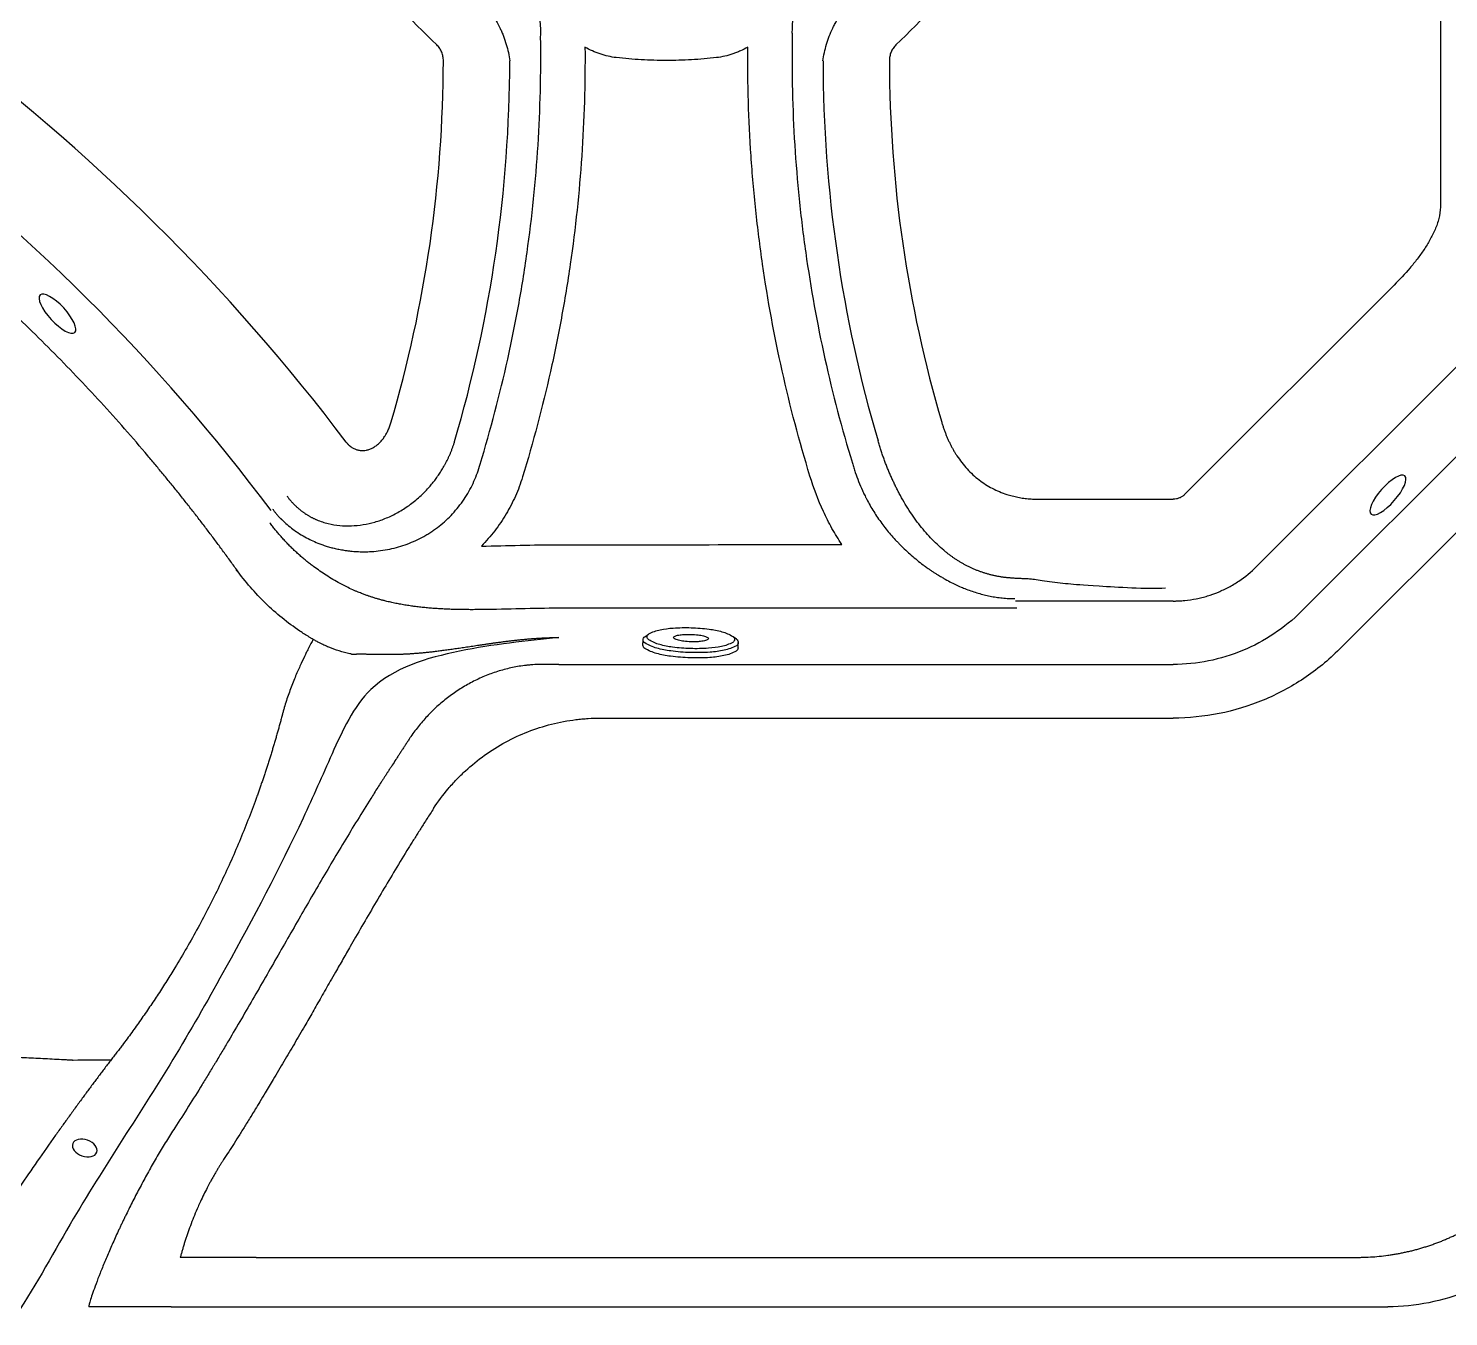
# Model space of a CAD drawing. Extents: x 528 to 612, y 788 to 934.
# Drawn here: x 557.69 to 585.48, y 815.98 to 841.19 of the extents above; entities that cross this region are included whole.
import ezdxf

# ---------------------------------------------------------------- set-up
doc = ezdxf.new("R2010")
doc.units = 0
doc.header["$MEASUREMENT"] = 0
for name, color, linetype in [('1', 4, 'Continuous'), ('JET', 3, 'Continuous'), ('LIGHT', 1, 'Continuous')]:
    doc.layers.add(name, color=color, linetype=linetype)

# ---------------------------------------------------------------- blocks, each defined once
blk = doc.blocks.new('MINI')
at = {"layer": '1', "color": 3}
for p, q in [((0.223, 0.931), (0.327, 0.931)), ((0.391, 0.895), (0.44, 0.828)), ((0.391, 0.895), (0.391, 0.895)), ((0.386, -0.902), (0.441, -0.828)), ((0.223, -0.932), (0.327, -0.932)), ((0.327, -0.932), (0.327, -0.932))]:
    blk.add_line(p, q, dxfattribs=at)
for points in [[(0.223, 0.931, 0.267867), (0.159, 0.895, 0.072378), (0.065, 0.659, 0.034036), (0.019, 0.384, 0.024706), (0, 0, 0.024706), (0.019, -0.384, 0.034036), (0.065, -0.659, 0.072378), (0.159, -0.895, 0.267867), (0.223, -0.932, 0.267867)], [(0.391, 0.895, 0.267867), (0.327, 0.931, 0.267867), (0.264, 0.895, 0.072378), (0.17, 0.659, 0.034036), (0.123, 0.384, 0.024706), (0.104, 0, 0.024706), (0.123, -0.384, 0.034036), (0.17, -0.659, 0.072378), (0.264, -0.895, 0.267867), (0.327, -0.932, 0.267867)], [(0.327, -0.932, 0.238458), (0.386, -0.902, 0.072378)]]:
    blk.add_lwpolyline(points, format="xyb", dxfattribs=at)
for points in [[(0.386, -0.855, 0.267867), (0.445, -0.822, 0.072378), (0.531, -0.605, 0.034036), (0.574, -0.352, 0.024706), (0.591, 0, 0.024706), (0.574, 0.352, 0.034036), (0.531, 0.605, 0.072378), (0.445, 0.822, 0.267867), (0.386, 0.855, 0.267867), (0.328, 0.822, 0.072378), (0.242, 0.605, 0.034036), (0.199, 0.352, 0.024706), (0.182, 0, 0.024706), (0.199, -0.352, 0.034036), (0.242, -0.605, 0.072378), (0.328, -0.822, 0.267867)], [(0.388, 0.343, 0.280852), (0.368, 0.331, 0.066452), (0.337, 0.244, 0.030521), (0.321, 0.143, 0.022038), (0.315, 0.003, 0.022038), (0.321, -0.137, 0.030521), (0.337, -0.238, 0.066452), (0.368, -0.325, 0.280852), (0.388, -0.337, 0.280852), (0.408, -0.325, 0.066452), (0.439, -0.238, 0.030521), (0.454, -0.137, 0.022038), (0.46, 0.003, 0.022038), (0.454, 0.143, 0.030521), (0.439, 0.244, 0.066452), (0.408, 0.331, 0.280852)]]:
    blk.add_lwpolyline(points, format="xyb", close=True, dxfattribs=at)
blk = doc.blocks.new('2018 FLASH')
at = {"layer": '1', "linetype": 'Continuous', "lineweight": 25}
for p, q in [((52.349, 27.153), (56.449, 31.252)), ((57.857, 29.843), (53.758, 25.744)), ((54.635, 24.867), (58.734, 28.966)), ((55.377, 24.124), (58.988, 27.735)), ((49.492, 27.06), (52.125, 27.06)), ((52.125, 25.067), (49.039, 25.067)), ((46.85, 24.926), (45.643, 24.926)), ((40.105, 23.827), (52.125, 23.827)), ((40.922, 22.777), (52.125, 22.777)), ((34.187, 12.223), (32.7, 12.223)), ((32.16, 11.257), (30.91, 11.257)), ((32.521, 11.257), (32.16, 11.257)), ((32.521, 11.257), (34.187, 11.257)), ((34.187, 11.257), (56.327, 11.257))]:
    blk.add_line(p, q, dxfattribs=at)
for centre, radius, start, end in [((4.203, 4.203), 39.779, 37.0599, 53.4853), ((12.589, 35.685), 25.258, 343.6027, 359.8945), ((12.589, 35.685), 26.557, 343.6027, 359.8945), ((71.831, 35.685), 26.557, 180.1055, 196.3705), ((71.831, 35.685), 25.258, 180.1055, 196.3705), ((4.203, 4.203), 37.799, 36.7869, 53.4853)]:
    blk.add_arc(centre, radius, start, end, dxfattribs=at)
for points, knots in [([(57.341, 46.588), (57.344, 46.444), (57.347, 46.3), (57.349, 46.084), (57.35, 46.013), (57.35, 45.869), (57.35, 45.797), (57.35, 45.437), (57.35, 45.149), (57.35, 44.286), (57.351, 42.56), (57.352, 38.532), (57.352, 35.079), (57.352, 32.777)], [0, 0, 0, 0, 0.03125, 0.03125, 0.046875, 0.046875, 0.0625, 0.0625, 0.125, 0.125, 0.25, 0.5, 1, 1, 1, 1]), ([(37.72, 35.949), (37.205, 36.447), (36.708, 36.963), (35.75, 38.029), (35.29, 38.579), (34.85, 39.144)], [0, 0, 0, 0, 0.5, 0.5, 1, 1, 1, 1]), ([(49.57, 39.144), (49.13, 38.579), (48.67, 38.029), (47.712, 36.963), (47.215, 36.447), (46.7, 35.949)], [0, 0, 0, 0, 0.5, 0.5, 1, 1, 1, 1]), ([(39.749, 36.106), (39.756, 36.222), (39.752, 36.336), (39.731, 36.506), (39.72, 36.562), (39.701, 36.646), (39.693, 36.674), (39.677, 36.729), (39.668, 36.757), (39.638, 36.84), (39.615, 36.893), (39.562, 36.998), (39.533, 37.048), (39.437, 37.192), (39.362, 37.279), (39.275, 37.357)], [0, 0, 0, 0, 0.25, 0.25, 0.375, 0.375, 0.4375, 0.4375, 0.5, 0.5, 0.625, 0.625, 0.75, 0.75, 1, 1, 1, 1]), ([(45.145, 37.357), (45.123, 37.338), (45.102, 37.318), (45.062, 37.276), (45.042, 37.255), (44.986, 37.19), (44.951, 37.144), (44.887, 37.049), (44.858, 36.999), (44.806, 36.894), (44.783, 36.841), (44.723, 36.676), (44.697, 36.565), (44.675, 36.394), (44.67, 36.337), (44.668, 36.251), (44.667, 36.222), (44.668, 36.164), (44.669, 36.135), (44.671, 36.106)], [0, 0, 0, 0, 0.0625, 0.0625, 0.125, 0.125, 0.25, 0.25, 0.375, 0.375, 0.5, 0.5, 0.75, 0.75, 0.875, 0.875, 0.9375, 0.9375, 1, 1, 1, 1]), ([(38.574, 36.832), (38.614, 36.79), (38.651, 36.747), (38.722, 36.659), (38.756, 36.614), (38.851, 36.475), (38.908, 36.377), (38.969, 36.249), (38.981, 36.223), (39.003, 36.171), (39.013, 36.145), (39.044, 36.067), (39.061, 36.014), (39.109, 35.855), (39.132, 35.746), (39.146, 35.636)], [0, 0, 0, 0, 0.125, 0.125, 0.25, 0.25, 0.5, 0.5, 0.5625, 0.5625, 0.625, 0.625, 0.75, 0.75, 1, 1, 1, 1]), ([(45.274, 35.636), (45.281, 35.691), (45.29, 35.746), (45.314, 35.855), (45.327, 35.909), (45.375, 36.07), (45.415, 36.174), (45.476, 36.301), (45.489, 36.326), (45.515, 36.376), (45.529, 36.401), (45.571, 36.475), (45.601, 36.522), (45.697, 36.661), (45.768, 36.749), (45.846, 36.832)], [0, 0, 0, 0, 0.125, 0.125, 0.25, 0.25, 0.5, 0.5, 0.5625, 0.5625, 0.625, 0.625, 0.75, 0.75, 1, 1, 1, 1]), ([(37.847, 35.638), (37.847, 35.667), (37.844, 35.696), (37.834, 35.752), (37.826, 35.78), (37.805, 35.833), (37.791, 35.859), (37.767, 35.894), (37.759, 35.906), (37.74, 35.928), (37.73, 35.939), (37.72, 35.949)], [0, 0, 0, 0, 0.25, 0.25, 0.5, 0.5, 0.75, 0.75, 0.875, 0.875, 1, 1, 1, 1]), ([(38.566, 27.748), (38.772, 28.425), (38.952, 29.109), (39.182, 30.144), (39.252, 30.491), (39.379, 31.187), (39.435, 31.536), (39.583, 32.585), (39.655, 33.286), (39.743, 34.693), (39.76, 35.398), (39.749, 36.106)], [0, 0, 0, 0, 0.25, 0.25, 0.375, 0.375, 0.5, 0.5, 0.75, 0.75, 1, 1, 1, 1]), ([(40.617, 35.908), (40.623, 35.195), (40.602, 34.485), (40.506, 33.069), (40.431, 32.363), (40.304, 31.484), (40.276, 31.308), (40.219, 30.957), (40.188, 30.781), (40.091, 30.256), (40.02, 29.907), (39.787, 28.865), (39.605, 28.177), (39.396, 27.495)], [0, 0, 0, 0, 0.25, 0.25, 0.5, 0.5, 0.5625, 0.5625, 0.625, 0.625, 0.75, 0.75, 1, 1, 1, 1]), ([(41.23, 35.702), (41.121, 35.714), (41.016, 35.739), (40.863, 35.791), (40.812, 35.811), (40.713, 35.855), (40.665, 35.88), (40.617, 35.908)], [0, 0, 0, 0, 0.5, 0.5, 0.75, 0.75, 1, 1, 1, 1]), ([(43.803, 35.908), (43.756, 35.881), (43.708, 35.856), (43.634, 35.822), (43.609, 35.812), (43.558, 35.792), (43.533, 35.782), (43.405, 35.739), (43.299, 35.715), (43.191, 35.702)], [0, 0, 0, 0, 0.25, 0.25, 0.375, 0.375, 0.5, 0.5, 1, 1, 1, 1]), ([(45.019, 27.514), (44.811, 28.194), (44.63, 28.88), (44.321, 30.262), (44.193, 30.958), (44.041, 32.011), (43.996, 32.363), (43.94, 32.893), (43.923, 33.07), (43.892, 33.424), (43.878, 33.601), (43.818, 34.487), (43.797, 35.197), (43.803, 35.908)], [0, 0, 0, 0, 0.25, 0.25, 0.5, 0.5, 0.625, 0.625, 0.6875, 0.6875, 0.75, 0.75, 1, 1, 1, 1]), ([(44.671, 36.106), (44.66, 35.4), (44.677, 34.695), (44.743, 33.639), (44.772, 33.287), (44.843, 32.585), (44.886, 32.235), (45.034, 31.188), (45.159, 30.497), (45.463, 29.123), (45.642, 28.442), (45.848, 27.766)], [0, 0, 0, 0, 0.25, 0.25, 0.375, 0.375, 0.5, 0.5, 0.75, 0.75, 1, 1, 1, 1]), ([(46.7, 35.949), (46.679, 35.929), (46.661, 35.907), (46.637, 35.871), (46.63, 35.859), (46.616, 35.833), (46.61, 35.82), (46.594, 35.78), (46.586, 35.753), (46.578, 35.71), (46.576, 35.696), (46.574, 35.667), (46.573, 35.653), (46.573, 35.638)], [0, 0, 0, 0, 0.25, 0.25, 0.375, 0.375, 0.5, 0.5, 0.75, 0.75, 0.875, 0.875, 1, 1, 1, 1]), ([(43.191, 35.702), (43.028, 35.683), (42.865, 35.669), (42.538, 35.65), (42.374, 35.645), (42.047, 35.645), (41.883, 35.65), (41.556, 35.669), (41.393, 35.683), (41.23, 35.702)], [0, 0, 0, 0, 0.25, 0.25, 0.5, 0.5, 0.75, 0.75, 1, 1, 1, 1]), ([(33.803, 25.68), (33.78, 25.711), (33.735, 25.774), (33.667, 25.869), (33.598, 25.963), (33.529, 26.057), (33.459, 26.151), (33.389, 26.245), (33.319, 26.339), (33.248, 26.432), (33.177, 26.526), (33.106, 26.619), (33.034, 26.712), (32.962, 26.805), (32.89, 26.898), (32.817, 26.991), (32.743, 27.083), (32.67, 27.176), (32.596, 27.268), (32.521, 27.36), (32.446, 27.452), (32.371, 27.543), (32.296, 27.635), (32.22, 27.726), (32.143, 27.817), (31.943, 28.056), (31.613, 28.438), (31.146, 28.958), (30.667, 29.471), (30.177, 29.974), (29.678, 30.468), (29.171, 30.949), (28.656, 31.42), (28.132, 31.88), (27.598, 32.33), (27.174, 32.672), (26.868, 32.914), (26.682, 33.058), (26.496, 33.2), (26.31, 33.341), (26.123, 33.481), (25.997, 33.573), (25.934, 33.619)], [0, 0, 0, 0, 0.010385, 0.020779, 0.031182, 0.041595, 0.052017, 0.062448, 0.072889, 0.083338, 0.093797, 0.104266, 0.114744, 0.125231, 0.135727, 0.146233, 0.156748, 0.167272, 0.177806, 0.188349, 0.198902, 0.209463, 0.220035, 0.230615, 0.241205, 0.251804, 0.313872, 0.376137, 0.4386, 0.501262, 0.563777, 0.626088, 0.688195, 0.750099, 0.812447, 0.874809, 0.895744, 0.916652, 0.937531, 0.958382, 0.979205, 1, 1, 1, 1]), ([(57.352, 32.777), (57.352, 32.701), (57.341, 32.626), (57.313, 32.516), (57.302, 32.48), (57.277, 32.408), (57.264, 32.373), (57.219, 32.269), (57.185, 32.202), (57.112, 32.07), (57.072, 32.006), (57.009, 31.912), (56.988, 31.881), (56.944, 31.82), (56.921, 31.79), (56.852, 31.7), (56.805, 31.641), (56.658, 31.469), (56.555, 31.359), (56.449, 31.252)], [0, 0, 0, 0, 0.125, 0.125, 0.1875, 0.1875, 0.25, 0.25, 0.375, 0.375, 0.5, 0.5, 0.5625, 0.5625, 0.625, 0.625, 0.75, 0.75, 1, 1, 1, 1]), ([(16.093, 30.572), (16.106, 30.331), (16.119, 30.09), (16.137, 29.727), (16.143, 29.606), (16.154, 29.363), (16.159, 29.242), (16.179, 28.877), (16.196, 28.634), (16.228, 28.268), (16.239, 28.146), (16.265, 27.903), (16.279, 27.782), (16.352, 27.175), (16.428, 26.694), (16.569, 25.978), (16.62, 25.74), (16.691, 25.444), (16.705, 25.385), (16.734, 25.267), (16.749, 25.208), (16.795, 25.032), (16.829, 24.915), (16.935, 24.566), (17.016, 24.336), (17.152, 23.995), (17.2, 23.882), (17.275, 23.714), (17.301, 23.658), (17.353, 23.547), (17.38, 23.492), (17.516, 23.219), (17.633, 23.006), (17.821, 22.697), (17.886, 22.595), (17.986, 22.445), (18.02, 22.395), (18.088, 22.296), (18.122, 22.246), (18.295, 22), (18.438, 21.806), (18.731, 21.425), (18.881, 21.237), (19.191, 20.869), (19.35, 20.687), (19.595, 20.42), (19.678, 20.332), (19.846, 20.157), (19.931, 20.071), (20.187, 19.814), (20.362, 19.648), (20.717, 19.323), (20.898, 19.165), (21.266, 18.858), (21.453, 18.708), (21.834, 18.416), (22.027, 18.275), (22.273, 18.103), (22.322, 18.069), (22.421, 18.002), (22.471, 17.968), (22.621, 17.869), (22.722, 17.805), (23.032, 17.618), (23.244, 17.502), (23.572, 17.34), (23.683, 17.288), (23.851, 17.213), (23.908, 17.189), (24.022, 17.141), (24.079, 17.117), (24.365, 17.004), (24.597, 16.924), (24.889, 16.835), (24.947, 16.818), (25.065, 16.786), (25.123, 16.77), (25.3, 16.724), (25.418, 16.695), (25.773, 16.611), (26.011, 16.56), (26.726, 16.42), (27.206, 16.345), (28.172, 16.228), (28.657, 16.186), (29.206, 16.157), (29.267, 16.154), (29.389, 16.148), (29.572, 16.139), (29.876, 16.124), (30.119, 16.111), (30.3, 16.102), (30.391, 16.097), (30.496, 16.091), (30.549, 16.088), (30.575, 16.086), (30.588, 16.086), (30.595, 16.085), (30.598, 16.085), (30.6, 16.085), (30.601, 16.085), (30.602, 16.085)], [0, 0, 0, 0, 0.03125, 0.03125, 0.046875, 0.046875, 0.0625, 0.0625, 0.09375, 0.09375, 0.109375, 0.109375, 0.125, 0.125, 0.1875, 0.1875, 0.21875, 0.21875, 0.226563, 0.226563, 0.234375, 0.234375, 0.25, 0.25, 0.28125, 0.28125, 0.296875, 0.296875, 0.304688, 0.304688, 0.3125, 0.3125, 0.34375, 0.34375, 0.359375, 0.359375, 0.367188, 0.367188, 0.375, 0.375, 0.40625, 0.40625, 0.4375, 0.4375, 0.46875, 0.46875, 0.484375, 0.484375, 0.5, 0.5, 0.53125, 0.53125, 0.5625, 0.5625, 0.59375, 0.59375, 0.625, 0.625, 0.632813, 0.632813, 0.640625, 0.640625, 0.65625, 0.65625, 0.6875, 0.6875, 0.703125, 0.703125, 0.710938, 0.710938, 0.71875, 0.71875, 0.75, 0.75, 0.757813, 0.757813, 0.765625, 0.765625, 0.78125, 0.78125, 0.8125, 0.8125, 0.875, 0.875, 0.9375, 0.9375, 0.945313, 0.945313, 0.953125, 0.96875, 0.984375, 0.984375, 0.992188, 0.996094, 0.998047, 0.999023, 0.999512, 0.999756, 0.999878, 0.999878, 1, 1, 1, 1]), ([(35.947, 28.176), (35.95, 28.172), (35.956, 28.165), (35.964, 28.154), (35.973, 28.144), (35.983, 28.134), (35.992, 28.125), (36.002, 28.115), (36.012, 28.107), (36.022, 28.098), (36.033, 28.09), (36.057, 28.072), (36.097, 28.049), (36.156, 28.026), (36.217, 28.014), (36.28, 28.012), (36.344, 28.02), (36.408, 28.038), (36.471, 28.067), (36.533, 28.106), (36.592, 28.155), (36.648, 28.215), (36.7, 28.284), (36.736, 28.348), (36.762, 28.399), (36.778, 28.436), (36.793, 28.474), (36.807, 28.514), (36.815, 28.541), (36.82, 28.555)], [0, 0, 0, 0, 0.011626, 0.02314, 0.03455, 0.045868, 0.057105, 0.068271, 0.079378, 0.090437, 0.101459, 0.112457, 0.165158, 0.217355, 0.268985, 0.321183, 0.374659, 0.42954, 0.487368, 0.547255, 0.611652, 0.678692, 0.751776, 0.828119, 0.861288, 0.895009, 0.929334, 0.964315, 1, 1, 1, 1]), ([(47.597, 28.566), (47.6, 28.555), (47.607, 28.533), (47.617, 28.5), (47.628, 28.467), (47.639, 28.435), (47.65, 28.403), (47.662, 28.371), (47.674, 28.34), (47.686, 28.309), (47.699, 28.278), (47.712, 28.248), (47.725, 28.218), (47.739, 28.188), (47.753, 28.159), (47.767, 28.13), (47.782, 28.101), (47.797, 28.073), (47.813, 28.044), (47.828, 28.017), (47.844, 27.989), (47.861, 27.962), (47.877, 27.936), (47.919, 27.872), (47.988, 27.775), (48.092, 27.651), (48.205, 27.538), (48.326, 27.438), (48.452, 27.349), (48.585, 27.272), (48.724, 27.206), (48.838, 27.164), (48.924, 27.138), (48.978, 27.123), (49.033, 27.11), (49.088, 27.098), (49.144, 27.088), (49.201, 27.079), (49.258, 27.072), (49.315, 27.067), (49.374, 27.063), (49.432, 27.06), (49.472, 27.06), (49.492, 27.06)], [0, 0, 0, 0, 0.013314, 0.026544, 0.039694, 0.052764, 0.065756, 0.078674, 0.091519, 0.104292, 0.116997, 0.129635, 0.142209, 0.15472, 0.167172, 0.179566, 0.191905, 0.204191, 0.216427, 0.228615, 0.240758, 0.252857, 0.264917, 0.276938, 0.339941, 0.401676, 0.462572, 0.523074, 0.581814, 0.640299, 0.698965, 0.758242, 0.779732, 0.801264, 0.822857, 0.84453, 0.866302, 0.888191, 0.910214, 0.93239, 0.954735, 0.977266, 1, 1, 1, 1]), ([(34.787, 27.122), (34.792, 27.115), (34.802, 27.101), (34.818, 27.081), (34.835, 27.06), (34.851, 27.041), (34.868, 27.021), (34.885, 27.002), (34.902, 26.984), (34.92, 26.966), (34.937, 26.948), (34.955, 26.93), (34.973, 26.913), (34.992, 26.897), (35.01, 26.88), (35.029, 26.864), (35.048, 26.849), (35.067, 26.834), (35.086, 26.819), (35.106, 26.805), (35.125, 26.791), (35.145, 26.777), (35.165, 26.764), (35.185, 26.752), (35.206, 26.74), (35.226, 26.728), (35.246, 26.716), (35.267, 26.705), (35.288, 26.695), (35.309, 26.684), (35.329, 26.675), (35.35, 26.665), (35.436, 26.628), (35.591, 26.578), (35.818, 26.541), (36.048, 26.535), (36.279, 26.558), (36.509, 26.609), (36.737, 26.689), (36.962, 26.799), (37.182, 26.938), (37.394, 27.111), (37.535, 27.256), (37.618, 27.354), (37.648, 27.391), (37.677, 27.429), (37.707, 27.468), (37.735, 27.508), (37.764, 27.549), (37.792, 27.591), (37.819, 27.634), (37.845, 27.679), (37.871, 27.724), (37.897, 27.771), (37.921, 27.819), (37.945, 27.868), (37.968, 27.919), (37.99, 27.97), (38.01, 28.023), (38.03, 28.077), (38.049, 28.132), (38.06, 28.169), (38.066, 28.188)], [0, 0, 0, 0, 0.0061667, 0.0123052, 0.0184153, 0.0244971, 0.0305508, 0.0365766, 0.042575, 0.0485464, 0.0544916, 0.0604113, 0.0663061, 0.0721761, 0.0780211, 0.0838409, 0.0896355, 0.0954052, 0.10115, 0.1068702, 0.112566, 0.1182376, 0.1238854, 0.1295097, 0.1351115, 0.1406914, 0.1462503, 0.1517887, 0.1573071, 0.162806, 0.1682859, 0.173747, 0.1791899, 0.2345024, 0.2888432, 0.3430071, 0.3975977, 0.4531369, 0.5101025, 0.5689827, 0.6302798, 0.6946916, 0.7629138, 0.7740987, 0.7854056, 0.796839, 0.8084035, 0.8201035, 0.8319433, 0.8439268, 0.8560572, 0.8683371, 0.8807688, 0.8933546, 0.906099, 0.9190095, 0.9320903, 0.9453393, 0.958755, 0.9723367, 0.9860846, 1, 1, 1, 1]), ([(48.948, 25.517), (48.938, 25.518), (48.918, 25.519), (48.888, 25.522), (48.858, 25.525), (48.828, 25.529), (48.798, 25.533), (48.768, 25.537), (48.738, 25.542), (48.708, 25.547), (48.678, 25.552), (48.648, 25.558), (48.619, 25.565), (48.589, 25.572), (48.559, 25.579), (48.53, 25.587), (48.501, 25.595), (48.472, 25.603), (48.442, 25.612), (48.413, 25.621), (48.385, 25.631), (48.356, 25.641), (48.327, 25.652), (48.299, 25.662), (48.27, 25.674), (48.242, 25.685), (48.214, 25.698), (48.186, 25.71), (48.159, 25.723), (48.131, 25.736), (48.104, 25.75), (48.077, 25.764), (48.05, 25.778), (48.023, 25.793), (47.997, 25.808), (47.971, 25.823), (47.945, 25.839), (47.919, 25.855), (47.893, 25.871), (47.868, 25.888), (47.842, 25.905), (47.817, 25.922), (47.792, 25.939), (47.768, 25.957), (47.743, 25.975), (47.719, 25.994), (47.695, 26.013), (47.587, 26.099), (47.405, 26.267), (47.168, 26.54), (46.953, 26.842), (46.813, 27.083), (46.729, 27.244), (46.692, 27.317), (46.657, 27.391), (46.622, 27.466), (46.588, 27.542), (46.555, 27.62), (46.523, 27.699), (46.492, 27.78), (46.462, 27.861), (46.432, 27.944), (46.404, 28.028), (46.377, 28.113), (46.359, 28.171), (46.351, 28.2)], [0, 0, 0, 0, 0.007609, 0.015224, 0.022843, 0.030467, 0.038095, 0.045726, 0.053361, 0.060999, 0.068639, 0.076283, 0.083929, 0.091577, 0.099228, 0.106881, 0.114536, 0.122192, 0.129851, 0.137511, 0.145173, 0.152836, 0.160501, 0.168168, 0.175836, 0.183505, 0.191174, 0.198844, 0.206513, 0.214181, 0.221848, 0.229512, 0.237173, 0.24483, 0.252485, 0.260137, 0.267789, 0.275441, 0.283093, 0.290747, 0.298402, 0.306059, 0.313719, 0.321381, 0.329047, 0.336717, 0.34439, 0.352067, 0.440794, 0.531196, 0.624231, 0.720723, 0.741002, 0.761459, 0.782109, 0.802959, 0.824014, 0.845274, 0.866732, 0.888393, 0.910267, 0.932361, 0.954676, 0.977222, 1, 1, 1, 1]), ([(36.484, 26.039), (36.544, 26.044), (36.604, 26.051), (36.723, 26.069), (36.782, 26.08), (36.958, 26.12), (37.071, 26.156), (37.293, 26.243), (37.4, 26.295), (37.531, 26.371), (37.557, 26.387), (37.607, 26.42), (37.632, 26.436), (37.706, 26.488), (37.754, 26.524), (37.892, 26.637), (37.978, 26.72), (38.097, 26.854), (38.135, 26.901), (38.209, 26.997), (38.243, 27.046), (38.341, 27.197), (38.397, 27.302), (38.495, 27.519), (38.535, 27.631), (38.566, 27.748)], [0, 0, 0, 0, 0.0625, 0.0625, 0.125, 0.125, 0.25, 0.25, 0.375, 0.375, 0.40625, 0.40625, 0.4375, 0.4375, 0.5, 0.5, 0.625, 0.625, 0.6875, 0.6875, 0.75, 0.75, 0.875, 0.875, 1, 1, 1, 1]), ([(45.643, 26.171), (45.609, 26.223), (45.576, 26.276), (45.512, 26.382), (45.48, 26.436), (45.39, 26.598), (45.334, 26.709), (45.179, 27.045), (45.091, 27.276), (45.019, 27.514)], [0, 0, 0, 0, 0.125, 0.125, 0.25, 0.25, 0.5, 0.5, 1, 1, 1, 1]), ([(45.848, 27.767), (45.852, 27.751), (45.857, 27.736), (45.866, 27.706), (45.88, 27.66), (45.895, 27.615), (45.925, 27.525), (45.947, 27.465), (45.994, 27.347), (46.018, 27.289), (46.058, 27.202), (46.072, 27.174), (46.093, 27.131), (46.103, 27.11), (46.114, 27.088), (46.122, 27.074), (46.125, 27.067), (46.129, 27.06)], [0, 0, 0, 0, 0.0625, 0.0625, 0.125, 0.25, 0.25, 0.5, 0.5, 0.75, 0.75, 0.875, 0.875, 0.9375, 0.96875, 0.96875, 1, 1, 1, 1]), ([(39.396, 27.495), (39.377, 27.431), (39.355, 27.368), (39.309, 27.243), (39.284, 27.182), (39.203, 27.001), (39.142, 26.884), (39.007, 26.658), (38.933, 26.548), (38.81, 26.39), (38.768, 26.338), (38.681, 26.238), (38.636, 26.19), (38.59, 26.143)], [0, 0, 0, 0, 0.125, 0.125, 0.25, 0.25, 0.5, 0.5, 0.75, 0.75, 0.875, 0.875, 1, 1, 1, 1]), ([(46.129, 27.06), (46.15, 27.019), (46.172, 26.978), (46.218, 26.897), (46.242, 26.857), (46.291, 26.778), (46.317, 26.739), (46.369, 26.662), (46.396, 26.624), (46.478, 26.513), (46.535, 26.44), (46.625, 26.335), (46.656, 26.301), (46.703, 26.25), (46.719, 26.234), (46.744, 26.209), (46.752, 26.201), (46.768, 26.184), (46.776, 26.176), (46.785, 26.168)], [0, 0, 0, 0, 0.125, 0.125, 0.25, 0.25, 0.375, 0.375, 0.5, 0.5, 0.75, 0.75, 0.875, 0.875, 0.9375, 0.9375, 0.96875, 0.96875, 1, 1, 1, 1]), ([(52.349, 27.153), (52.334, 27.138), (52.318, 27.125), (52.292, 27.107), (52.283, 27.102), (52.265, 27.092), (52.246, 27.084), (52.227, 27.077), (52.207, 27.071), (52.197, 27.068), (52.166, 27.062), (52.146, 27.06), (52.125, 27.06)], [0, 0, 0, 0, 0.25, 0.25, 0.375, 0.375, 0.5, 0.625, 0.625, 0.75, 0.75, 1, 1, 1, 1]), ([(34.506, 26.867), (34.512, 26.86), (34.522, 26.846), (34.538, 26.825), (34.554, 26.806), (34.569, 26.788), (34.583, 26.77), (34.598, 26.754), (34.611, 26.739), (34.624, 26.724), (34.637, 26.711), (34.649, 26.698), (34.66, 26.686), (34.671, 26.675), (34.682, 26.665), (34.721, 26.626), (34.793, 26.56), (34.895, 26.478), (35.011, 26.397), (35.13, 26.324), (35.262, 26.257), (35.373, 26.208), (35.471, 26.171), (35.555, 26.143), (35.643, 26.117), (35.734, 26.094), (35.829, 26.074), (35.917, 26.06), (35.994, 26.05), (36.061, 26.043), (36.126, 26.037), (36.189, 26.034), (36.252, 26.032), (36.312, 26.032), (36.371, 26.033), (36.428, 26.036), (36.466, 26.038), (36.484, 26.039)], [0, 0, 0, 0, 0.011979, 0.02346, 0.034456, 0.044974, 0.055023, 0.06461, 0.073743, 0.082427, 0.090667, 0.09847, 0.105838, 0.112777, 0.119288, 0.125377, 0.1857, 0.249809, 0.301205, 0.375203, 0.437523, 0.499814, 0.53842, 0.57824, 0.619289, 0.661579, 0.705122, 0.749926, 0.780563, 0.810495, 0.839718, 0.868228, 0.896021, 0.923098, 0.949455, 0.975089, 1, 1, 1, 1]), ([(36.397, 25.161), (36.389, 25.164), (36.373, 25.169), (36.347, 25.179), (36.316, 25.19), (36.282, 25.202), (36.243, 25.217), (36.2, 25.234), (36.153, 25.253), (36.08, 25.285), (35.97, 25.335), (35.83, 25.407), (35.688, 25.489), (35.556, 25.57), (35.432, 25.653), (35.33, 25.726), (35.246, 25.789), (35.177, 25.843), (35.11, 25.899), (35.043, 25.956), (34.978, 26.014), (34.914, 26.074), (34.852, 26.135), (34.79, 26.198), (34.73, 26.262), (34.672, 26.327), (34.615, 26.393), (34.559, 26.461), (34.504, 26.53), (34.469, 26.577), (34.451, 26.6)], [0, 0, 0, 0, 0.009614, 0.02108, 0.034394, 0.049554, 0.066563, 0.085428, 0.106142, 0.128701, 0.183137, 0.255164, 0.321344, 0.38473, 0.445276, 0.50299, 0.538562, 0.574123, 0.609667, 0.64519, 0.680688, 0.716166, 0.751639, 0.787103, 0.82254, 0.857969, 0.893425, 0.928906, 0.964427, 1, 1, 1, 1]), ([(38.59, 26.143), (38.842, 26.146), (39.095, 26.153), (39.6, 26.165), (39.852, 26.17), (40.105, 26.17)], [0, 0, 0, 0, 0.5, 0.5, 1, 1, 1, 1]), ([(40.105, 26.17), (40.566, 26.169), (41.028, 26.169), (41.951, 26.17), (42.412, 26.17), (43.797, 26.171), (44.72, 26.171), (45.643, 26.171)], [0, 0, 0, 0, 0.25, 0.25, 0.5, 0.5, 1, 1, 1, 1]), ([(46.785, 26.168), (46.82, 26.133), (46.855, 26.098), (46.928, 26.03), (46.964, 25.996), (47.077, 25.898), (47.154, 25.835), (47.234, 25.776)], [0, 0, 0, 0, 0.25, 0.25, 0.5, 0.5, 1, 1, 1, 1]), ([(33.796, 25.665), (33.796, 25.666), (33.796, 25.667), (33.798, 25.671), (33.8, 25.675), (33.802, 25.678), (33.803, 25.68)], [0.96156394, 0.96156394, 0.96156394, 0.96156394, 0.96484375, 0.96875, 0.984375, 1, 1, 1, 1]), ([(35.298, 24.317), (35.288, 24.323), (35.263, 24.338), (35.175, 24.391), (34.978, 24.517), (34.687, 24.732), (34.363, 25.02), (34.066, 25.335), (33.887, 25.562), (33.803, 25.68)], [0.7058732, 0.7058732, 0.7058732, 0.7058732, 0.7109375, 0.71875, 0.75, 0.8125, 0.875, 0.9375, 1, 1, 1, 1]), ([(47.234, 25.776), (47.243, 25.769), (47.263, 25.754), (47.296, 25.73), (47.336, 25.702), (47.382, 25.67), (47.431, 25.637), (47.483, 25.604), (47.53, 25.574), (47.582, 25.543), (47.655, 25.5), (47.753, 25.447), (47.865, 25.391), (47.972, 25.342), (48.081, 25.298), (48.194, 25.257), (48.311, 25.22), (48.426, 25.188), (48.523, 25.167), (48.601, 25.152), (48.661, 25.143), (48.721, 25.134), (48.782, 25.128), (48.843, 25.122), (48.905, 25.118), (48.967, 25.116), (49.009, 25.115), (49.029, 25.115)], [0, 0, 0, 0, 0.017517, 0.038794, 0.063804, 0.092513, 0.124882, 0.156121, 0.187228, 0.211288, 0.24959, 0.318272, 0.382815, 0.443351, 0.500011, 0.564399, 0.627227, 0.688639, 0.748776, 0.779715, 0.810744, 0.841885, 0.873158, 0.904584, 0.936186, 0.967984, 1, 1, 1, 1]), ([(52.125, 25.067), (52.134, 25.067), (52.144, 25.068), (52.163, 25.068), (52.191, 25.068), (52.22, 25.069), (52.276, 25.072), (52.314, 25.075), (52.427, 25.086), (52.502, 25.097), (52.614, 25.119), (52.651, 25.128), (52.724, 25.146), (52.761, 25.156), (52.869, 25.189), (52.939, 25.215), (53.078, 25.272), (53.146, 25.304), (53.246, 25.357), (53.278, 25.376), (53.344, 25.415), (53.376, 25.435), (53.533, 25.54), (53.65, 25.636), (53.758, 25.744)], [0, 0, 0, 0, 0.015625, 0.015625, 0.03125, 0.0625, 0.0625, 0.125, 0.125, 0.25, 0.25, 0.3125, 0.3125, 0.375, 0.375, 0.5, 0.5, 0.625, 0.625, 0.6875, 0.6875, 0.75, 0.75, 1, 1, 1, 1]), ([(51.974, 25.317), (51.596, 25.298), (50.46, 25.37), (50.086, 25.396), (49.64, 25.455), (49.307, 25.501), (49.261, 25.502), (49.216, 25.503), (49.171, 25.505), (49.126, 25.507), (49.081, 25.509), (49.036, 25.511), (48.992, 25.514), (48.962, 25.516), (48.948, 25.517)], [0, 0, 0, 0, 0.0853769, 0.1703735, 0.254992, 0.3392347, 0.4231041, 0.5066031, 0.5897346, 0.6725018, 0.754908, 0.8369568, 0.9186524, 1, 1, 1, 1]), ([(38.609, 24.9), (38.589, 24.899), (38.55, 24.899), (38.491, 24.899), (38.432, 24.898), (38.373, 24.898), (38.315, 24.899), (38.258, 24.899), (38.2, 24.9), (38.143, 24.901), (38.086, 24.902), (38.03, 24.904), (37.974, 24.906), (37.918, 24.908), (37.862, 24.911), (37.807, 24.914), (37.752, 24.917), (37.698, 24.92), (37.644, 24.924), (37.59, 24.928), (37.536, 24.933), (37.483, 24.938), (37.43, 24.944), (37.377, 24.949), (37.325, 24.956), (37.272, 24.962), (37.221, 24.97), (37.169, 24.977), (37.118, 24.985), (37.067, 24.994), (37.016, 25.003), (36.966, 25.012), (36.916, 25.022), (36.866, 25.032), (36.817, 25.043), (36.767, 25.055), (36.713, 25.068), (36.653, 25.083), (36.588, 25.101), (36.524, 25.12), (36.46, 25.14), (36.418, 25.154), (36.397, 25.161)], [0, 0, 0, 0, 0.026393, 0.052633, 0.078724, 0.104668, 0.130467, 0.156123, 0.181639, 0.207018, 0.232261, 0.257372, 0.282351, 0.307202, 0.331927, 0.356528, 0.38101, 0.405374, 0.429623, 0.453759, 0.477785, 0.501704, 0.525519, 0.549232, 0.572845, 0.596361, 0.619783, 0.643111, 0.666349, 0.689499, 0.712564, 0.735546, 0.758447, 0.781269, 0.804012, 0.826679, 0.849271, 0.879662, 0.909927, 0.94007, 0.970093, 1, 1, 1, 1]), ([(40.105, 24.926), (39.856, 24.926), (39.606, 24.921), (39.108, 24.909), (38.858, 24.902), (38.609, 24.9)], [0, 0, 0, 0, 0.5, 0.5, 1, 1, 1, 1]), ([(45.643, 24.926), (44.72, 24.926), (43.797, 24.926), (41.951, 24.926), (41.028, 24.926), (40.105, 24.926)], [0, 0, 0, 0, 0.5, 0.5, 1, 1, 1, 1]), ([(49.067, 24.926), (48.892, 24.926), (48.536, 24.926), (47.991, 24.926), (47.427, 24.926), (47.045, 24.926), (46.85, 24.926)], [0, 0, 0, 0, 0.236758, 0.482345, 0.736758, 1, 1, 1, 1]), ([(35.298, 24.317), (35.297, 24.315), (35.296, 24.312), (35.293, 24.307), (35.292, 24.304), (35.291, 24.302), (35.289, 24.298), (35.282, 24.284), (35.268, 24.258), (35.245, 24.213), (35.224, 24.173), (35.209, 24.143), (35.198, 24.122), (35.178, 24.083), (35.136, 23.997), (35.08, 23.88), (35.018, 23.744), (34.969, 23.633), (34.92, 23.513), (34.87, 23.386), (34.821, 23.253), (34.775, 23.118), (34.74, 23.005), (34.718, 22.926), (34.706, 22.882), (34.7, 22.86), (34.697, 22.849)], [0, 0, 0, 0, 0.015625, 0.03125, 0.035156, 0.039062, 0.046875, 0.0625, 0.125, 0.1875, 0.25, 0.265625, 0.28125, 0.3125, 0.375, 0.5, 0.5625, 0.625, 0.6875, 0.75, 0.8125, 0.875, 0.9375, 0.96875, 0.984375, 1, 1, 1, 1]), ([(35.376, 24.273), (35.355, 24.285), (35.329, 24.299), (35.304, 24.314), (35.298, 24.317)], [0.69299987, 0.69299987, 0.69299987, 0.69299987, 0.703125, 0.70587324, 0.70587324, 0.70587324, 0.70587324]), ([(35.511, 24.206), (35.477, 24.222), (35.432, 24.244), (35.387, 24.267), (35.376, 24.273)], [0.6711763, 0.6711763, 0.6711763, 0.6711763, 0.6875, 0.69299987, 0.69299987, 0.69299987, 0.69299987]), ([(36.052, 24.027), (36.041, 24.03), (35.959, 24.048), (35.809, 24.088), (35.64, 24.149), (35.543, 24.191), (35.511, 24.206)], [0.58881047, 0.58881047, 0.58881047, 0.58881047, 0.59375, 0.625, 0.65625, 0.6711763, 0.6711763, 0.6711763, 0.6711763]), ([(36.892, 24.026), (36.898, 24.026), (36.911, 24.026), (36.931, 24.027), (36.951, 24.027), (36.973, 24.027), (36.996, 24.028), (37.02, 24.029), (37.046, 24.03), (37.072, 24.031), (37.1, 24.032), (37.128, 24.033), (37.158, 24.035), (37.189, 24.037), (37.222, 24.039), (37.255, 24.041), (37.289, 24.044), (37.325, 24.047), (37.362, 24.05), (37.399, 24.053), (37.438, 24.057), (37.479, 24.061), (37.52, 24.065), (37.562, 24.069), (37.606, 24.074), (37.65, 24.079), (37.696, 24.085), (37.743, 24.09), (37.791, 24.097), (37.84, 24.103), (37.89, 24.11), (37.941, 24.117), (37.994, 24.124), (38.047, 24.132), (38.102, 24.139), (38.158, 24.148), (38.215, 24.156), (38.273, 24.165), (38.332, 24.173), (38.393, 24.182), (38.454, 24.192), (38.517, 24.201), (38.581, 24.21), (38.646, 24.22), (38.712, 24.23), (38.779, 24.239), (38.847, 24.249), (38.917, 24.259), (38.988, 24.268), (39.06, 24.277), (39.133, 24.286), (39.207, 24.295), (39.283, 24.304), (39.36, 24.312), (39.438, 24.319), (39.517, 24.327), (39.597, 24.333), (39.679, 24.339), (39.762, 24.344), (39.846, 24.348), (39.931, 24.351), (40.018, 24.353), (40.076, 24.353), (40.105, 24.353)], [0, 0, 0, 0, 0.005697, 0.011751, 0.018161, 0.024928, 0.032051, 0.039531, 0.047367, 0.055559, 0.064107, 0.073012, 0.082272, 0.091888, 0.101861, 0.112189, 0.122874, 0.133916, 0.145313, 0.157067, 0.169178, 0.181645, 0.194468, 0.207647, 0.221182, 0.235073, 0.24932, 0.263924, 0.278884, 0.294201, 0.309875, 0.325905, 0.342291, 0.359034, 0.376133, 0.393589, 0.411402, 0.429572, 0.448099, 0.466983, 0.486224, 0.505822, 0.525777, 0.546089, 0.566759, 0.587787, 0.609172, 0.630915, 0.653015, 0.675474, 0.698289, 0.721463, 0.744995, 0.768886, 0.793134, 0.81774, 0.842703, 0.868025, 0.893706, 0.919744, 0.946139, 0.972891, 1, 1, 1, 1]), ([(36.052, 24.027), (36.056, 24.027), (36.063, 24.028), (36.075, 24.028), (36.086, 24.029), (36.098, 24.029), (36.11, 24.03), (36.122, 24.03), (36.134, 24.03), (36.147, 24.031), (36.159, 24.031), (36.172, 24.031), (36.185, 24.031), (36.198, 24.031), (36.212, 24.031), (36.225, 24.031), (36.239, 24.031), (36.253, 24.031), (36.267, 24.031), (36.281, 24.031), (36.295, 24.031), (36.31, 24.031), (36.325, 24.031), (36.34, 24.031), (36.355, 24.03), (36.37, 24.03), (36.385, 24.03), (36.401, 24.03), (36.417, 24.029), (36.433, 24.029), (36.449, 24.029), (36.466, 24.029), (36.482, 24.028), (36.499, 24.028), (36.516, 24.028), (36.533, 24.028), (36.55, 24.027), (36.568, 24.027), (36.585, 24.027), (36.603, 24.027), (36.621, 24.026), (36.639, 24.026), (36.658, 24.026), (36.676, 24.026), (36.695, 24.026), (36.714, 24.026), (36.733, 24.026), (36.752, 24.026), (36.772, 24.026), (36.791, 24.026), (36.811, 24.026), (36.831, 24.026), (36.851, 24.026), (36.872, 24.026), (36.885, 24.026), (36.892, 24.026)], [0, 0, 0, 0, 0.021074, 0.041946, 0.062621, 0.083106, 0.103405, 0.123525, 0.143471, 0.16325, 0.182868, 0.202332, 0.221647, 0.240821, 0.25986, 0.278771, 0.297562, 0.31624, 0.334811, 0.353284, 0.371667, 0.389966, 0.40819, 0.426346, 0.444444, 0.46249, 0.480493, 0.498462, 0.516404, 0.534328, 0.552242, 0.570155, 0.588074, 0.606008, 0.623966, 0.641954, 0.659983, 0.678059, 0.696191, 0.714386, 0.732652, 0.750998, 0.76943, 0.787956, 0.806583, 0.825319, 0.844171, 0.863146, 0.882251, 0.901494, 0.920881, 0.940418, 0.960113, 0.979972, 1, 1, 1, 1]), ([(40.105, 23.827), (40.06, 23.827), (39.993, 23.827), (39.903, 23.827), (39.835, 23.827), (39.768, 23.827), (39.678, 23.825), (39.6, 23.821), (39.533, 23.815), (39.488, 23.811), (39.41, 23.802), (39.254, 23.778), (39.035, 23.73), (38.777, 23.649), (38.528, 23.545), (38.289, 23.42), (38.061, 23.276), (37.846, 23.113), (37.678, 22.964), (37.552, 22.836), (37.461, 22.736), (37.374, 22.634), (37.291, 22.527), (37.225, 22.436), (37.181, 22.371), (37.16, 22.338), (37.149, 22.321), (37.143, 22.312), (37.128, 22.288), (37.102, 22.248), (37.065, 22.192), (37.028, 22.135), (36.991, 22.079), (36.955, 22.022), (36.906, 21.947), (36.857, 21.872), (36.808, 21.796), (36.78, 21.754), (36.762, 21.726), (36.75, 21.707), (36.735, 21.683), (36.716, 21.655), (36.704, 21.636), (36.698, 21.627)], [0, 0, 0, 0, 0.03125, 0.046875, 0.0625, 0.078125, 0.09375, 0.125, 0.132812, 0.140625, 0.15625, 0.1875, 0.25, 0.3125, 0.375, 0.4375, 0.5, 0.5625, 0.625, 0.65625, 0.6875, 0.71875, 0.75, 0.78125, 0.796875, 0.804688, 0.808594, 0.810547, 0.8125, 0.828125, 0.84375, 0.859375, 0.875, 0.890625, 0.90625, 0.9375, 0.953125, 0.96875, 0.972656, 0.976562, 0.984375, 0.992188, 1, 1, 1, 1]), ([(34.696, 22.847), (34.689, 22.82), (34.675, 22.765), (34.653, 22.684), (34.631, 22.602), (34.608, 22.52), (34.585, 22.439), (34.561, 22.357), (34.538, 22.276), (34.513, 22.195), (34.489, 22.114), (34.464, 22.033), (34.439, 21.952), (34.413, 21.871), (34.387, 21.79), (34.36, 21.709), (34.333, 21.628), (34.306, 21.547), (34.278, 21.467), (34.25, 21.386), (34.222, 21.306), (34.193, 21.226), (34.122, 21.031), (34.006, 20.725), (33.835, 20.308), (33.655, 19.896), (33.464, 19.486), (33.262, 19.079), (33.049, 18.676), (32.828, 18.281), (32.648, 17.977), (32.516, 17.762), (32.435, 17.633), (32.353, 17.504), (32.27, 17.376), (32.186, 17.249), (32.101, 17.123), (32.014, 16.997), (31.927, 16.871), (31.839, 16.747), (31.749, 16.623), (31.659, 16.5), (31.598, 16.418), (31.567, 16.377)], [0, 0, 0, 0, 0.011905, 0.023809, 0.035713, 0.047617, 0.059521, 0.071425, 0.08333, 0.095234, 0.10714, 0.119045, 0.130952, 0.142859, 0.154767, 0.166676, 0.178587, 0.190498, 0.202412, 0.214326, 0.226242, 0.238161, 0.250081, 0.312755, 0.375304, 0.437746, 0.500098, 0.5632, 0.625883, 0.688168, 0.750075, 0.770968, 0.791847, 0.812712, 0.833564, 0.854404, 0.875233, 0.89605, 0.916858, 0.937656, 0.958445, 0.979226, 1, 1, 1, 1]), ([(37.654, 21.006), (37.742, 21.141), (37.839, 21.271), (37.995, 21.456), (38.049, 21.516), (38.133, 21.603), (38.161, 21.632), (38.219, 21.689), (38.248, 21.716), (38.515, 21.963), (38.779, 22.152), (39.347, 22.46), (39.65, 22.578), (40.12, 22.697), (40.279, 22.727), (40.479, 22.752), (40.519, 22.756), (40.599, 22.764), (40.64, 22.767), (40.76, 22.775), (40.841, 22.777), (40.922, 22.777)], [0, 0, 0, 0, 0.125, 0.125, 0.1875, 0.1875, 0.21875, 0.21875, 0.25, 0.25, 0.5, 0.5, 0.75, 0.75, 0.875, 0.875, 0.90625, 0.90625, 0.9375, 0.9375, 1, 1, 1, 1]), ([(36.698, 21.627), (36.687, 21.609), (36.664, 21.574), (36.619, 21.504), (36.54, 21.381), (36.383, 21.135), (36.075, 20.64), (35.646, 19.925), (35.142, 19.061), (34.645, 18.193), (34.231, 17.469), (33.896, 16.892), (33.685, 16.533), (33.515, 16.246), (33.419, 16.085), (33.354, 15.978), (33.311, 15.907), (33.235, 15.782), (33.083, 15.533), (32.863, 15.179), (32.683, 14.898), (32.592, 14.758)], [0, 0, 0, 0, 0.007812, 0.015625, 0.03125, 0.0625, 0.125, 0.25, 0.375, 0.5, 0.625, 0.6875, 0.75, 0.78125, 0.8125, 0.820312, 0.828125, 0.84375, 0.875, 0.9375, 1, 1, 1, 1]), ([(37.654, 21.006), (37.632, 20.972), (37.59, 20.906), (37.527, 20.808), (37.466, 20.713), (37.406, 20.619), (37.349, 20.528), (37.293, 20.439), (37.239, 20.352), (37.186, 20.267), (37.064, 20.068), (36.877, 19.761), (36.624, 19.337), (36.377, 18.916), (36.177, 18.571), (36.013, 18.286), (35.882, 18.058), (35.751, 17.83), (35.609, 17.582), (35.46, 17.322), (35.294, 17.032), (35.152, 16.786), (35.033, 16.579), (34.932, 16.405), (34.83, 16.232), (34.728, 16.057), (34.624, 15.88), (34.502, 15.675), (34.38, 15.471), (34.263, 15.278), (34.174, 15.132), (34.081, 14.98), (33.979, 14.816), (33.864, 14.632), (33.754, 14.458), (33.65, 14.294), (33.582, 14.189), (33.548, 14.138)], [0, 0, 0, 0, 0.014905, 0.02945, 0.043638, 0.057475, 0.070964, 0.08411, 0.096915, 0.109384, 0.121521, 0.184495, 0.24404, 0.306507, 0.367547, 0.393621, 0.429676, 0.466221, 0.492053, 0.536767, 0.578607, 0.617549, 0.643071, 0.668025, 0.693006, 0.718345, 0.74404, 0.769847, 0.807664, 0.833302, 0.854592, 0.871526, 0.900112, 0.927228, 0.952897, 0.977148, 1, 1, 1, 1]), ([(31.567, 16.377), (31.55, 16.355), (31.515, 16.308), (31.461, 16.238), (31.405, 16.165), (31.367, 16.116), (31.347, 16.091)], [0, 0, 0, 0, 0.236999, 0.482666, 0.737001, 1, 1, 1, 1]), ([(31.347, 16.091), (31.337, 16.077), (31.316, 16.05), (31.286, 16.01), (31.255, 15.969), (31.224, 15.929), (31.193, 15.888), (31.163, 15.848), (31.132, 15.807), (31.102, 15.766), (31.071, 15.726), (31.041, 15.685), (31.011, 15.644), (30.98, 15.604), (30.95, 15.563), (30.92, 15.522), (30.89, 15.481), (30.859, 15.44), (30.829, 15.4), (30.764, 15.311), (30.663, 15.173), (30.562, 15.033), (30.495, 14.94), (30.471, 14.906), (30.456, 14.886), (30.451, 14.88), (30.448, 14.874), (30.445, 14.87), (30.441, 14.865), (30.436, 14.858), (30.429, 14.849), (30.415, 14.83), (30.381, 14.782), (30.327, 14.706), (30.161, 14.474), (29.903, 14.107), (29.564, 13.617), (29.268, 13.182), (29.011, 12.802), (28.792, 12.474), (28.592, 12.173), (28.465, 11.982), (28.4, 11.883), (28.388, 11.865), (28.378, 11.85), (28.37, 11.837), (28.362, 11.826), (28.356, 11.816), (28.349, 11.805), (28.342, 11.795), (28.335, 11.784), (28.328, 11.774), (28.321, 11.763), (28.305, 11.738), (28.279, 11.699), (28.229, 11.623), (28.167, 11.528), (28.11, 11.442), (28.071, 11.382), (28.047, 11.345), (28.024, 11.31), (28.001, 11.275), (27.979, 11.242), (27.958, 11.209), (27.938, 11.178), (27.918, 11.148), (27.899, 11.119), (27.881, 11.091), (27.869, 11.073), (27.864, 11.064)], [0, 0, 0, 0, 0.007007, 0.014005, 0.020995, 0.027976, 0.034949, 0.041913, 0.04887, 0.055818, 0.062758, 0.069691, 0.076615, 0.083531, 0.09044, 0.097341, 0.104234, 0.11112, 0.117998, 0.124869, 0.156194, 0.187292, 0.195101, 0.202897, 0.204148, 0.20522, 0.206113, 0.206824, 0.207355, 0.208842, 0.210328, 0.211814, 0.218502, 0.234141, 0.249716, 0.335057, 0.418213, 0.499504, 0.564134, 0.627222, 0.688981, 0.749622, 0.754427, 0.758617, 0.762192, 0.765153, 0.767506, 0.770061, 0.772616, 0.775171, 0.777726, 0.78028, 0.782835, 0.78539, 0.798807, 0.812217, 0.843559, 0.874804, 0.886169, 0.897532, 0.908896, 0.920262, 0.931632, 0.943006, 0.954387, 0.965775, 0.977172, 0.98858, 1, 1, 1, 1]), ([(32.592, 14.758), (32.564, 14.715), (32.509, 14.629), (32.427, 14.498), (32.347, 14.366), (32.268, 14.234), (32.19, 14.101), (32.114, 13.967), (32.04, 13.833), (31.967, 13.699), (31.896, 13.565), (31.802, 13.386), (31.712, 13.208), (31.636, 13.052), (31.593, 12.964), (31.567, 12.909), (31.546, 12.865), (31.526, 12.821), (31.49, 12.745), (31.42, 12.594), (31.326, 12.381), (31.222, 12.137), (31.129, 11.909), (31.05, 11.703), (30.986, 11.528), (30.941, 11.391), (30.915, 11.298), (30.91, 11.266), (30.91, 11.257)], [0, 0, 0, 0, 0.03125, 0.0625, 0.09375, 0.125, 0.15625, 0.1875, 0.21875, 0.25, 0.28125, 0.3125, 0.375, 0.40625, 0.421875, 0.4375, 0.445312, 0.453125, 0.46875, 0.5, 0.5625, 0.625, 0.6875, 0.75, 0.8125, 0.875, 0.9375, 1, 1, 1, 1]), ([(33.548, 14.138), (33.538, 14.122), (33.517, 14.089), (33.486, 14.039), (33.453, 13.987), (33.42, 13.932), (33.386, 13.874), (33.351, 13.814), (33.315, 13.751), (33.274, 13.675), (33.221, 13.575), (33.159, 13.452), (33.099, 13.328), (33.038, 13.193), (32.977, 13.048), (32.912, 12.885), (32.864, 12.752), (32.828, 12.648), (32.803, 12.572), (32.779, 12.498), (32.757, 12.426), (32.737, 12.356), (32.718, 12.289), (32.706, 12.244), (32.7, 12.223)], [0, 0, 0, 0, 0.0268121, 0.0548958, 0.0842479, 0.1148659, 0.1467479, 0.1798946, 0.2143113, 0.2500056, 0.3034759, 0.3750041, 0.4465367, 0.5000041, 0.5869652, 0.6702925, 0.7499988, 0.7891683, 0.8272006, 0.8640991, 0.8998506, 0.9344391, 0.9678424, 1, 1, 1, 1]), ([(56.327, 12.265), (56.34, 12.267), (56.368, 12.27), (56.409, 12.277), (56.449, 12.283), (56.49, 12.29), (56.531, 12.298), (56.571, 12.305), (56.611, 12.313), (56.652, 12.322), (56.692, 12.331), (56.732, 12.34), (56.772, 12.349), (56.812, 12.359), (56.851, 12.369), (56.891, 12.38), (56.931, 12.391), (56.97, 12.402), (57.009, 12.414), (57.049, 12.426), (57.088, 12.439), (57.127, 12.451), (57.166, 12.465), (57.204, 12.478), (57.243, 12.492), (57.282, 12.506), (57.32, 12.521), (57.359, 12.536), (57.397, 12.551), (57.435, 12.567), (57.485, 12.588), (57.546, 12.615), (57.619, 12.649), (57.691, 12.683), (57.762, 12.719), (57.832, 12.756), (57.902, 12.794), (57.97, 12.834), (58.039, 12.875), (58.106, 12.916), (58.173, 12.96), (58.239, 13.004), (58.304, 13.049), (58.368, 13.096), (58.432, 13.144), (58.474, 13.177), (58.495, 13.194)], [0, 0, 0, 0, 0.017336, 0.034652, 0.05195, 0.06923, 0.086495, 0.103746, 0.120984, 0.138211, 0.155429, 0.172638, 0.18984, 0.207037, 0.22423, 0.241421, 0.258611, 0.275801, 0.292994, 0.31019, 0.327391, 0.344599, 0.361814, 0.37904, 0.396276, 0.413524, 0.430786, 0.448064, 0.465358, 0.482671, 0.500003, 0.533502, 0.566931, 0.600301, 0.633623, 0.666906, 0.700162, 0.733402, 0.766636, 0.799874, 0.833128, 0.866408, 0.899724, 0.933088, 0.96651, 1, 1, 1, 1]), ([(55.715, 12.223), (55.718, 12.223), (55.749, 12.223), (55.839, 12.224), (56.04, 12.232), (56.213, 12.249), (56.327, 12.265)], [0, 0, 0, 0, 0.00037755, 0.0042838, 0.0120963, 0.0277213, 0.0277213, 0.0277213, 0.0277213]), ([(34.187, 12.223), (34.245, 12.222), (34.36, 12.223), (34.591, 12.223), (34.995, 12.223), (35.802, 12.223), (37.416, 12.223), (39.723, 12.223), (42.49, 12.223), (45.258, 12.223), (48.026, 12.223), (50.793, 12.223), (53.1, 12.223), (54.599, 12.223), (55.284, 12.223), (55.514, 12.223), (55.644, 12.223), (55.677, 12.222), (55.703, 12.222), (55.715, 12.223)], [0.0277213, 0.0277213, 0.0277213, 0.0277213, 0.0355338, 0.0433463, 0.0589713, 0.0902213, 0.1527213, 0.2777213, 0.4027213, 0.5277213, 0.6527213, 0.7777213, 0.9027213, 0.9652213, 0.9808463, 0.9954947, 0.9964713, 0.9984244, 1, 1, 1, 1])]:
    blk.add_open_spline(points, degree=3, knots=knots, dxfattribs=at)
for points in [[(54.635, 24.867), (54.47, 24.703), (54.11, 24.407), (53.492, 24.076), (52.822, 23.873), (52.357, 23.827), (52.125, 23.827)], [(55.377, 24.124), (55.165, 23.911), (54.697, 23.528), (53.896, 23.1), (53.028, 22.836), (52.426, 22.777), (52.125, 22.777)], [(30.602, 16.085), (30.851, 16.087), (31.099, 16.089), (31.347, 16.091)], [(59.229, 12.459), (59.039, 12.27), (58.622, 11.927), (57.908, 11.545), (57.133, 11.31), (56.595, 11.257), (56.327, 11.257)]]:
    blk.add_open_spline(points, degree=3, dxfattribs=at)
at = {"layer": '1'}
blk.add_spline([(40.105, 24.353), (38.163, 24.086), (36.425, 23.333), (35.669, 22.077), (35.103, 20.821), (33.594, 17.899), (32.62, 16.202), (30.545, 12.871), (29.414, 10.986), (27.842, 9.07)], degree=3, dxfattribs=at)
at = {"layer": 'LIGHT', "color": 1, "extrusion": (0, 0, -1)}
for centre, major_axis, ratio in [((30.297, 30.69), (-0.339, 0.368), 0.331525), ((56.326, 27.142), (0.33, 0.375), 0.331525), ((30.831, 14.364), (0.235, -0.085), 0.649149)]:
    blk.add_ellipse(centre, major_axis=major_axis, ratio=ratio, dxfattribs=at)
at = {"layer": 'JET', "xscale": -1, "rotation": 268.222573602416}
blk.add_blockref('MINI', (42.676, 23.955), dxfattribs=at)

msp = doc.modelspace()

# ---------------------------------------------------------------- block references
at = {"layer": '1'}
msp.add_blockref('2018 FLASH', (527.965, 804.919), dxfattribs=at)

doc.saveas('drawing.dxf')
